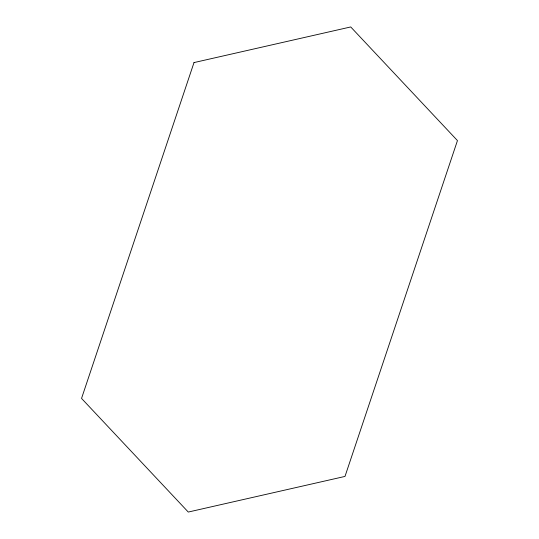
<?xml version="1.0" encoding="UTF-8"?>
<svg xmlns="http://www.w3.org/2000/svg" width="539" height="539" viewBox="0 0 539 539"><rect width="100%" height="100%" fill="white"/><g stroke="black" fill="none" stroke-linecap="round" stroke-linejoin="round"><path stroke-width="0.81" d="M194.006 62.578L81.544 398.415L188.279 512.05L344.994 476.422L457.456 140.585L350.721 26.95L194.006 62.578"/></g></svg>
